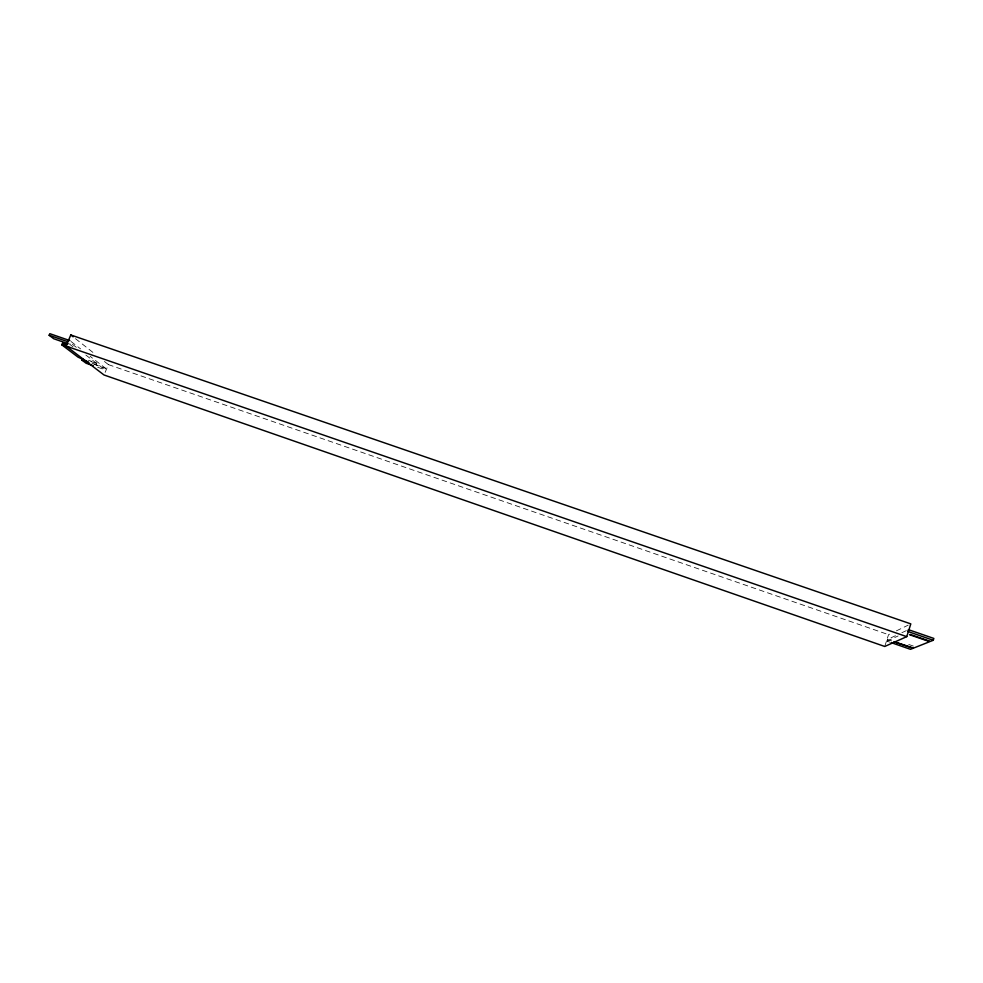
<?xml version="1.0" encoding="UTF-8"?>
<svg xmlns="http://www.w3.org/2000/svg" width="983" height="983" viewBox="0 0 983 983"><rect width="100%" height="100%" fill="white"/><g stroke="black" fill="none" stroke-linecap="round" stroke-linejoin="round"><path stroke-width="0.74" stroke-dasharray="4.92 3.69" d="M884.749 646.47L888.534 634.662L891.151 633.396M889.713 642.108L886.936 641.137L887.477 639.454L896.631 635.165M97.686 367.261L104.935 369.78L105.562 368.293L90.092 356.288M105.132 372.385L108.413 364.619L103.719 360.908M90.915 361.523L97.808 363.907L97.17 365.406L96.211 364.656L96.838 363.157L88.495 360.269M896.398 630.853L908.181 625.151M901.866 632.72L908.403 629.661M886.936 641.137L898.081 635.989M108.413 364.619L888.534 634.662M908.734 644.467L914.178 646.347M92.033 363.206L96.211 364.656M93.975 364.275L105.562 368.293M887.477 639.454L891.63 640.891M73.037 346.839L69.67 344.247L70.334 342.674L78.185 348.744M85.865 355.06L104.935 369.78M71.059 341.519L80.581 348.904M75.482 338.668L94.307 353.499"/><path stroke-width="1.47" d="M933.272 640.265L933.85 638.434L908.403 629.661L907.825 631.479L933.272 640.265L930.41 641.395L910.233 634.428L909.57 634.723L929.709 641.678L913.637 648.067L893.977 641.727L912.998 648.313L910.491 649.321L891.102 642.587M906.744 636.652L910.811 623.886L70.788 334.97L66.021 346.065L906.744 636.652L884.749 646.47L104.026 374.978L62.494 343.325L61.831 344.861L78.001 357.112L87.856 361.769M93.348 365.762L86.099 363.243L82.007 360.147L82.646 358.648M68.22 343.743L53.758 338.754L49.15 335.264L49.826 333.679L69.867 340.597M49.15 335.264L67.766 341.679M62.494 343.325L66.77 344.8M61.831 344.861L68.97 347.331M82.007 360.147L88.9 362.53M70.788 334.97L73.135 336.825"/></g></svg>
